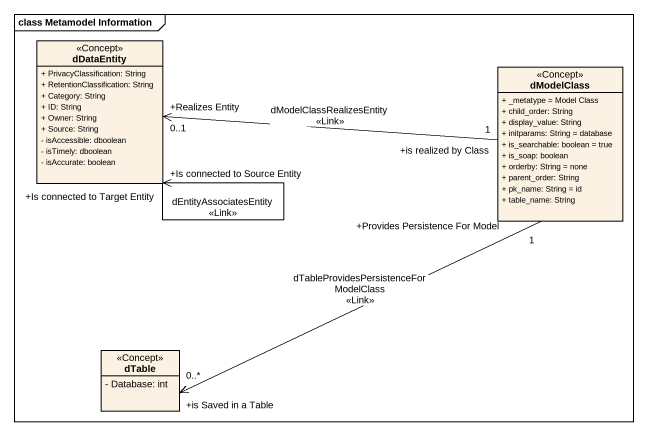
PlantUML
@startuml
mainframe class Metamodel Information
hide circle
hide empty members
skinparam classAttributeIconSize 0
class dDataEntity <<Concept>> {
  + PrivacyClassification: String
  + RetentionClassification: String
  + Category: String
  + ID: String
  + Owner: String
  + Source: String
  - isAccessible: dboolean
  - isTimely: dboolean
  - isAccurate: boolean
}
class dModelClass <<Concept>> {
  + _metatype = Model Class
  + child_order: String
  + display_value: String
  + initparams: String = database
  + is_searchable: boolean = true
  + is_soap: boolean
  + orderby: String = none
  + parent_order: String
  + pk_name: String = id
  + table_name: String
}
class dTable <<Concept>> {
  - Database: int
}
dDataEntity "+Is connected to Target Entity" --> "+Is connected to Source Entity" dDataEntity : dEntityAssociatesEntity\n<<Link>>
dModelClass "+is realized by Class\n1" -left-> "+Realizes Entity\n0..1" dDataEntity : dModelClassRealizesEntity\n<<Link>>
dModelClass "+Provides Persistence For Model\n1" -left-> "+is Saved in a Table\n0..*" dTable : dTableProvidesPersistenceForModelClass\n<<Link>>
@enduml
